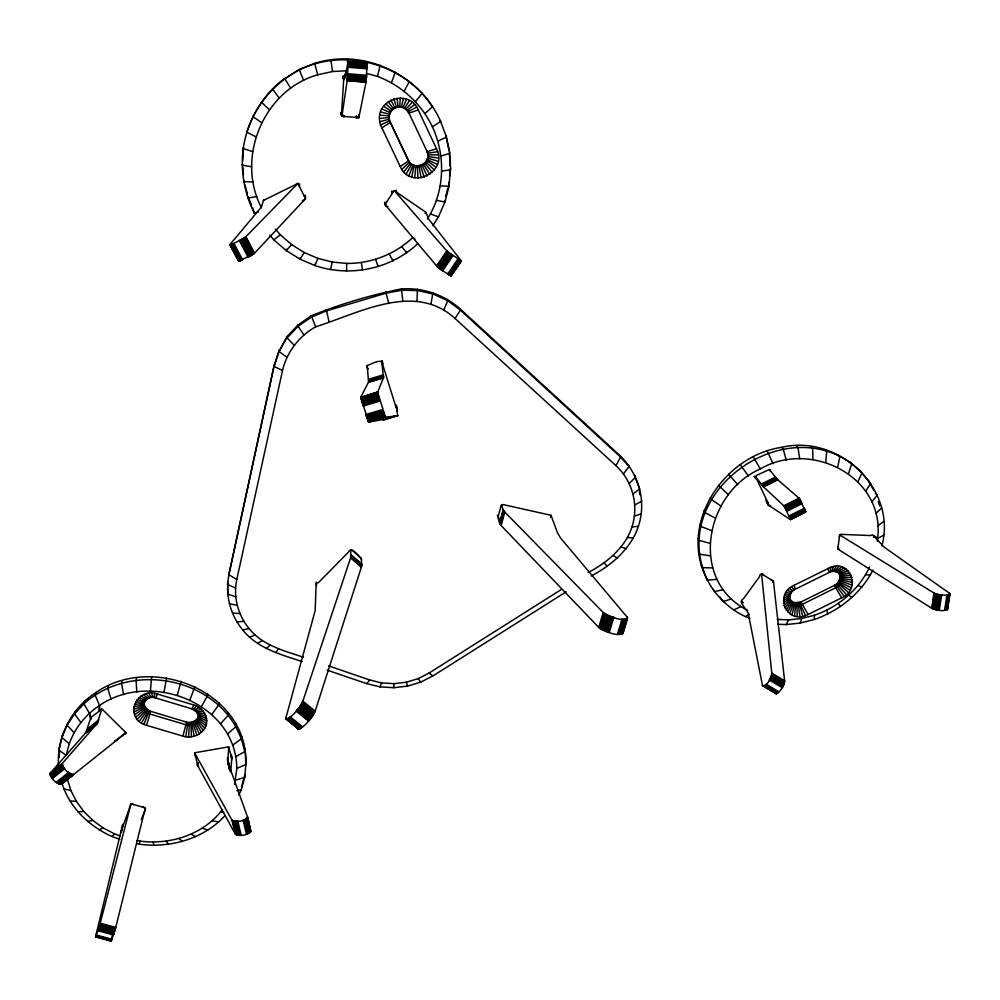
<?xml version="1.0" encoding="UTF-8"?>
<svg xmlns="http://www.w3.org/2000/svg" width="1000" height="1000" viewBox="0 0 1000 1000"><rect width="100%" height="100%" fill="white"/><g stroke="black" fill="none" stroke-linecap="round" stroke-linejoin="round"><path stroke-width="1.5" d="M877.25 541.188C887.537 478.062 811.637 438.875 760.288 468.95C704.9 492.987 688.5 580.688 747.663 610.35M881.9 545.913C897.35 488.488 837.95 433.75 781.712 447.337C723.125 455.725 677.625 525.275 707.487 580.138L717.138 579.338M355.462 117.338L358.837 117.613L366.05 81.988L367.163 63.275L348.225 61.6L344.6 78.9L344.15 75.963L346.262 72.812M316.212 582.075L315.175 610.538L285.775 718.413L298.625 729.3C305.8 725.75 311.663 718.413 315.163 711.162L361.35 567.2L361.55 558.787C358.188 555.75 351.362 545.65 348.537 552.025L318.525 582.575L316.675 583.2L316.488 585.6M397.038 410.575C396.225 411.55 398.038 408.212 396.125 407.638L382.6 364.25C381.863 357.525 371.587 364.263 367.238 365.525L368.575 382.05L360.737 397.262L368.575 422.013L385.462 417.125L397.65 415.85L396.7 407.713M285.988 719.2C293.363 716.587 299.212 708.188 302.875 701.15L350.575 557.95L350.9 549.625M314.988 264.225L314.962 265.55C350.037 277.512 391.062 269.113 417.975 243.438M195.45 755.962L194.713 753.025L196.025 752.537L228.688 746.85L231.812 758.8L230.588 772.038M344.825 116.5L341.925 116.275L347.212 80.45L348.25 61.575L367.15 63.137M346.587 271.05L346.75 263.412C371.163 263.675 395.275 254.2 412.938 237.35L414.988 239.075M385.462 417.125L377.612 392.262L383.537 377.612L381.662 361.25L380.988 361.3M591.188 576C615.475 563.362 637.825 542.362 641.175 513.85C643.938 492.25 635.275 470.225 619.637 455.3L459.95 308.738C444.025 294.562 422.65 287.45 401.413 288.925C370.725 295.025 340.325 304.012 311.325 315.763L315.663 326.812C299.15 336.087 286.837 352.038 282.512 370.525L236.8 579.462C233.075 596.625 237.913 615.05 249.062 628.538C262.425 645.387 284.15 650.763 303.55 657.275M99.4 710.625L101.762 709.163L102.95 709.95L126.025 732.75L61.6 784.163C56.513 784.35 50.237 778.263 50.25 773.162L85.862 732.625L90.9 717.375L99.25 711.188L99.562 705.475L95.138 695.212L95.875 692.588C151.888 653.088 248.525 691.45 245.888 764.525L236.825 768.413L234.613 784.362M588.162 572.525C610.312 560.988 631.362 542.275 634.35 516.075C636.663 497.5 629.712 478.325 615.95 465.625L455.012 318.463C414.575 281.438 358.688 313.337 315.663 326.812M777.613 624.225L786.062 624.575L800.288 623.062L814.287 619.487L814.463 615.25C838.112 607.112 858.925 589.862 869.55 567.038M427.388 218.912C444.787 191.775 445.863 155.938 432.438 126.912L440.65 121.412C420.05 74.688 363.688 47.663 314.65 63.362L317.688 74.787C263.337 90.15 235.55 158.175 261.488 207.787M188.562 736.95L189.525 722.588L195.037 721.038L197.862 718.075L198.325 715.612L196.612 711.95L191.863 708.825L155.625 697.95C144.637 693.425 137.988 711.325 150.025 714.062L186.175 724.837C191.513 726.675 198.525 722.975 198.463 716.938L206.737 720.788C206.825 732.487 193.263 739.65 182.9 736.112L146.625 725.35C122.987 719.062 135.65 686.087 157.5 694.062L193.95 705.037C200.875 707.038 206.7 713.375 206.737 720.788M99.3 710.9L99.562 705.475C150.087 670.238 236.125 702.95 236.825 768.413M763.875 575.325C763.275 572.737 759.038 574.025 759.65 576.5L743.45 598.713C736.575 602.438 749.225 609.975 748.787 616.062L762.55 685.788L776.2 693.825C780.662 691.425 784.163 685.9 784.613 680.788L773.425 581.15L770.763 579.525M59.162 757.55L59.525 750.312M150.4 691.125L151.613 676.862M311.325 315.763L298.137 324.862L298.062 326.287L303.9 334.913M305.363 198.275L305.312 195.075M305.325 197.763L305.475 196.075M359.038 114.175L358.837 117.613L341.925 116.275L341.475 115.262L343.913 75.875M341.925 116.275L341.1 112.413L341.325 114.862M327.062 670.075L366.587 683.612L379.963 686.875L393.787 687.712L394.012 683.662L406.3 682.225L418.1 678.662L429 673.1L561.862 589.15M358.837 117.613L359.125 116.2M300.125 257.875L300.05 259.175L314.962 265.55L317.887 258.375L332.163 262.025L346.75 263.412M400.275 97.975L399.712 107.037C393.375 106.725 388.125 113.062 389.188 119.237L379.787 121.725L380.5 124.925L400.213 166.537C410.562 190.875 448.913 171.713 436.488 148.7L418.25 109.925C409.712 88.5 375.062 99.3 379.787 121.725M851.2 575.05L840.938 575.862L837.763 571.512C843.413 575.688 842.513 584.837 836.062 587.612L802.562 604.25C792.25 610.425 784.35 593.462 795.375 589.175L830.35 571.875L830.638 567.3C850.788 558.925 861.35 590.562 841.688 597.837L808.088 614.5C787.312 625.862 772.875 594.525 794.163 585.237L830.638 567.3M242.675 161.163L243.512 147.575L243.225 148.5C240.375 170.625 244.312 193.325 254.35 213.225L258.512 211.9M417.05 301.112L417.4 289.225M383.312 419.475L368.688 422.088M250.863 831.175L247.488 816.85L227.775 761.975L228.688 746.85L229.125 747.9M133.562 709.575L143.312 705.925L143.988 701.95L143.4 704.587L133.725 706.988M391.6 191.575C392.038 196.1 391.925 190.875 394.188 190.6L425.887 212.312L428.663 219.112L461.413 261.025L447.1 251.262L394.188 190.6L384.963 204.475L386.012 206.163L387.938 206.513M299.413 186.488L299.538 183.863M285.887 717.8L285.812 718.888L298.625 729.3M298.137 324.862L287.25 336.45L279.025 351.488L274.037 366.4L228.837 574.75L236.8 579.462M776.6 693.75L762.425 685.413C766.95 687.362 771.363 677.688 771.8 673.2L761.55 573.913L773.425 581.15L772.825 582.4M825.75 462.325L826.7 451.488L825.013 449.625M380.5 124.925L389.55 120.887L388.975 115.062L389.225 115.862L379.862 115.175M245.037 748.825L245.888 764.525M246.125 761.737L244.7 777.375L241.275 789.825L238.8 795.05M794.587 615.938L795.6 604.987L794.075 602.7L789.75 599.738L791.275 602.013L786.188 610.188M287.25 336.45L279.025 351.488L286.95 357.275M241.663 736.15L241.4 738.875L244.788 751.587L235.8 756.625M381.688 127.987L390.15 122.463L389.9 121.625L408.2 159.925C413.013 171.513 431.625 164.013 427.388 152.312C433.062 164.112 413.6 173.1 408.512 160.888L389.3 120.062L389.55 120.887M121.15 831.137L131.012 803.775L145.338 807.875L115.6 928.062L111.538 940.312L95.7 936.175L121.788 828.15M279.163 349.988L274.037 366.4L282.512 370.525M286.337 249.262L286.212 250.538L300.05 259.175L304.288 252.537L317.887 258.375M448.938 182.2L449.087 186.213L444.938 202.013L438.425 216.887L432.9 225.538M449.55 176.275L450 171.825M231.275 757.7L231.562 754.925M231.537 759.975L232.013 756.812M236.088 724L235.812 726.7L241.4 738.875L232.7 745.062M414.8 177.787L415.688 165.7M111.538 940.312L111.112 940.713M228.425 712.712L228.113 715.375L220.55 723.713M154.175 697.613L154.662 693.425M225.037 815.575C203.812 838.938 170.287 848.312 139.512 844.237L139.887 841.075L137.025 840.475M218.837 702.55L218.5 705.188L211.788 714.463M314.65 63.362L299.237 69.525L303.612 80.412M363.875 64.1L364.075 60.738M361.175 559.6L361.062 558.075M947.537 608.913C944.212 612.212 936.15 610.075 931.725 608.25L837.788 549.05L839.663 534.888L840.888 534.338L870.35 535.55L872.375 534.95L877.712 538.4L883.7 535.2M235.738 596.737L227.688 594.188L227.812 582.275C226.412 599.362 231.65 616.7 242.725 629.925C257.337 648.312 280.887 654.562 302.175 661.55M228.837 574.75L274.2 364.85M346.138 72.925L343.413 76.963L343.938 79.763M229.137 572.612L227.512 584.438L235.6 588.075M249.262 826.513L250.575 831.95L247.488 816.85L250.787 831.562C247.213 835.238 239.575 836.825 235.225 833.913L197.95 766.075L198.337 763.275M207.562 693.8L207.188 696.413L201.475 706.5M198.6 766.363L197.488 765.675L197.887 762.875M197.7 765.888L198.1 763.088M743.438 602.712L741.413 601.5L741.55 600.612M197.862 718.075L197.45 720.763L204.775 728.2M198.412 716.862L198.012 719.538L205.863 725.837M196.15 720.188L195.738 722.875L201.438 732.3M197.1 719.188L196.688 721.875L203.287 730.362M195.037 721.038L194.625 723.725L199.275 733.938M193.787 721.712L193.363 724.4L196.838 735.25M931.725 608.25L934.075 593.062L839.663 534.888L839.338 537.3M932.262 608.55L934.075 593.062M932.875 608.837L935.225 593.65L934.613 593.362M933.55 609.113L935.913 593.913L935.225 593.65M934.3 609.35L936.663 594.15L935.913 593.913M935.1 609.575L937.463 594.362L936.663 594.15M936.775 609.9L939.15 594.688C941.775 594.562 950.512 596.825 949.388 593.162L884.262 547.238L873.288 535.388M937.638 610.013L940.013 594.8M192.425 722.2L192 724.9L194.2 736.2M938.487 610.087L940.863 594.875M944.575 610.212L946.975 595.013M945.3 610.2L947.688 595M945.95 610.138L948.35 594.938M190.987 722.5L191.412 736.775M946.513 610.025L948.913 594.825M947.475 605.3L947.95 602.263M948.438 599.237L948.913 596.2M946.975 609.875L949.725 593.45M947.312 609.675L949.712 594.487M947.525 609.45L949.938 593.725M194.862 686.675L189.875 700.025M794.075 602.7L801.012 601.962L834.4 585.375C839.038 583.263 841.712 576.938 838.612 572.513M189.525 722.588L188.05 722.463L185.7 736.725M143.9 703.275L145 707.138L149.213 710.875L186.612 722.15L182.9 736.112M164.013 692.237L166.537 678.088M61.6 784.163L73.725 774.388C68.65 774.488 62.462 768.438 62.387 763.35L97.2 723.438L101.762 709.163L102.562 709.7M181.075 681.4L177.288 695.225M754.325 476.238L756.825 479.263L768.05 503.013L768.213 505.012L790.425 519.663L805.738 511.987L799.488 498.663L784.262 506.325L790.537 519.612M111.088 940.962L111.188 940.35M230.012 244.875L238.7 261.325L254.225 253.512L305.55 198.65L297.875 183.45L263.425 200.438L261.475 206.962L229.85 244.675L233.975 243.45L245.6 237.025L297.875 183.45L299.237 185.475M299.237 69.525L284.913 78.8C267 92.112 253.65 110.962 246.85 132.213L255.975 136.788M95.812 935.7L95.6 936.912L111.15 941.087M837.712 467L839.837 456.637L838.112 454.775M330.6 269.538L332.163 262.025M150.588 711.388L146.625 725.35M792.113 615.025L794.312 604.513L792.788 602.225M254.35 213.225L252.825 207.925M149.213 710.875L143.938 724.338M121.425 832.475L122.562 824.8M121.788 830.138L123.062 824.175L122.45 825.925M147.925 710.163L147.363 712.837L141.45 722.975M146.788 709.287L146.213 711.963L139.213 721.275M145 707.138L144.425 709.788L135.738 717.087M145.8 708.275L145.225 710.938L137.287 719.3M144.037 704.6L143.45 707.25L133.837 712.163M144.412 705.9L143.825 708.55L134.575 714.688M285.05 78.125C262.288 94.787 247.4 120.725 243.225 148.5L252.638 151.613M497.337 515.237L499.738 523.575L501.138 525.55L598.763 627.438C603.913 631.175 620.588 638.288 622.675 632.062L623.112 633M95.875 692.588C71.475 708.175 56.35 737.275 58.525 766.15M430.9 304.25L432.925 292.762M99.562 705.475C82.35 716.775 69.562 734.875 66.475 755.413L58.825 750.2L62.675 734.65M136.713 677.738L136.1 680.325L136.8 691.938M403.462 98.325L401.362 107.212L399.438 106.263M111.65 938.363L112.725 933.812M411.75 176.975L414.113 165.287M272.45 88.912L279.15 98.088M122.2 680.713L121.538 683.312L123.575 694.65M95.65 936.912L100.075 923.863L131.012 803.775L133.875 804.587M445.625 196.612L447.875 188.025M502.388 504.65C501.15 505.725 503.075 510.288 504.787 512.025L603.2 612.475C607.913 616.125 625.862 623.175 627.163 617.15L560.413 537.863L557.438 532.638L551.038 515.3L502.962 504.538L501.062 505.875L498.075 516.888L499.588 519.275M108.475 685.713L107.775 688.312L111.05 699.2M499.562 523.112L503.2 509.625M499.738 523.575L503.375 510.075M499.975 524.05L503.612 510.538M500.288 524.538L503.938 511.025M500.675 525.037L504.325 511.512M501.138 525.55L504.787 512.025M244.037 180.738L243.762 181.788L253.075 181.912M432.438 126.912C421.413 103.837 401.5 85.388 377.512 76.425L380.175 65.2M241.525 786.975L244.95 774.55L244.7 777.375L235.775 780.113M551.038 515.3L550.65 517.525M261.775 101.613L261.55 102.375L269.387 109.663M84.75 701.162L83.963 703.825L74.538 713.9L67.1 725.188L61.825 737.4L69.212 743.775M242.488 164.188L242.2 165.175L251.675 166.788M598.763 627.438L603.2 612.475M599.375 628.013L603.812 613.038M600.138 628.587L604.575 613.6M601.013 629.15L605.462 614.163M602.013 629.712L606.462 614.712M603.112 630.237L607.562 615.25M604.275 630.737L608.737 615.737M605.513 631.2L609.975 616.2M608.062 631.962L612.537 616.962M617.537 633.938L622.038 618.95M618.675 634.138L623.175 619.15M619.75 634.237L624.25 619.263M620.712 634.25L625.225 619.288M621.55 634.163L626.062 619.212M622.225 634L626.737 619.038M622.725 633.737L627.487 617.625M623.013 633.4L627.612 618.075L627.163 617.15M75.35 711.213L74.538 713.9L80.812 722.438M67.938 722.475L67.1 725.188L74.037 732.688M800.288 623.062L801.688 618.513L814.463 615.25M253.263 115.887L253 116.7L261.588 122.675M341.188 113.25L342.013 110.612L341.613 112.825M246.85 132.213L247.125 131.337M830.35 571.875L831.775 571.512L833.388 566.6M848.538 473.488L851.725 463.812L849.975 461.925M789.837 613.737L793.15 603.85L791.625 601.562M131.012 803.775L130.475 804.75M141.275 819.388L145.475 809.638L145.338 807.875M755.512 476.488L763.2 486.562L784.05 506.025L799.275 498.375L777.312 479.45L769.362 469.487L756.35 475.487L755.325 477.537L756.825 479.263M873.7 537.612L873.512 535.625L877.712 538.4M408.862 175.675L412.962 165.6L412.638 164.625M383.625 106.225L391.163 111.263L390.913 110.475L389.637 114.237L380.65 112M443.738 310.125L447.725 300.712L447.312 299.375M391.413 82.788L395.387 72.2M402.663 106.862L401.062 106.438L402.95 107.65L406.575 99.175M379.963 686.875L381.688 682.913L394.012 683.662M144.312 700.65L144.85 699.425M857.962 481.637L862.075 472.775C793.025 402.925 664.775 490.662 707.487 580.138M787.85 612.112L792.125 603.013L790.612 600.725M425.3 213.55L425.887 212.312L425.387 213.05M116.812 740.188L114.362 741.488L126.025 732.75L125.3 731.812M123.812 734.55L125.425 733.238M155.625 697.95L157.5 694.062M814.287 619.487C838.988 610.938 860.987 593.462 872.962 570.037M247.463 817.575C243.837 821.237 236.238 822.812 231.838 819.95L194.713 753.025L197.95 766.075M615.95 465.625L620.575 457.075L619.637 455.3M197.312 763.525L197.488 765.675M191.863 708.825L193.95 705.037M786.062 624.575L788.713 619.888L801.688 618.513M406.2 173.95L411.587 164.7L411.262 163.725M501.3 505.438L501.75 504.675M831.775 571.512L833.2 571.362L836.175 566.3M838.162 546.225L837.788 549.05L839.388 549.338M404.15 91.275L409.325 81.512M865.75 491.2L870.638 483.312L860.288 470.863M455.012 318.463L460.4 310.1L459.95 308.738M409.513 100.512L404.462 108.338L402.95 107.65M367.238 365.525L366.863 367.488L368.3 368.9M461.4 260.9L451.213 275.938L442.638 270.775L436.587 265.887L446.788 250.925M436.9 266.238L447.1 251.262M437.312 266.625L447.512 251.65M437.788 267.075L448 252.1M438.35 267.562L448.55 252.575M438.963 268.062L449.175 253.088M440.35 269.15L450.575 254.163M441.1 269.7L451.325 254.713M441.863 270.238L452.088 255.263M447.575 274.113L457.8 259.15M448.263 274.562L458.488 259.613M448.925 274.975L459.15 260.025M449.538 275.325L459.762 260.387M450.075 275.613L460.288 260.688M450.513 275.825L460.737 260.9M450.863 275.95L461.312 261.075M139.887 841.075C170.25 845.212 203.675 834.538 222.463 809.55M275.825 652.525L278.525 648.688M623.475 473.963L629.025 466.475L628.062 464.675M403.825 171.812L410.375 163.6L410.05 162.625M784.9 608L790.6 600.887M871.737 501.95L877.188 495.15L875.362 493.175M415.412 101.65L421.987 93.612L421.625 92.888M264.288 199.788L263.425 200.438M833.2 571.362L834.625 571.425L838.925 566.425M366.587 683.612L369.775 680L381.688 682.913M125.25 733.612L126.025 732.75M412.212 102.312L405.85 109.25L404.462 108.338L404.162 107.55L408.65 112.362L427.175 151.7L436.488 148.7M304.288 252.537L291.675 244.638L286.212 250.538L273.788 239.838L269.887 235.275M629.225 483.5L635.475 477.225L634.487 475.387L639.712 488.963L633.013 493.938M193.238 709.35L196.625 706.05M784 605.625L790.138 599.663M875.775 513.6L881.6 507.95M343.85 76.25L346.213 75.487M401.812 169.325L409.338 162.312L409.025 161.35M266.363 648.562L270.1 645.15M424.913 113.637L432.413 106.8L432 106.025M227.575 734L235.812 726.7C206.262 674.775 127.725 663.9 83.963 703.825L89.4 713.288L90.988 719.475M61.575 781.875C68.575 806.675 88.7 826.025 111.788 836.425L114.612 833.938L120.113 835.913M834.625 571.425L835.987 571.7L841.587 566.962M101.762 709.163L100.787 709.5M87.613 728.875L98.9 719.725M87.275 729.912L98.575 720.75M86.875 730.888L98.188 721.712M86.4 731.787L97.725 722.613M85.862 732.625L97.2 723.438M85.25 733.388L96.613 724.188M50.075 773.462L62.225 763.637M50 773.863L62.15 764.025M50.15 774.875L62.312 765.037M50.362 775.462L62.538 765.625M50.675 776.087L62.85 766.25M51.062 776.725L63.238 766.888M51.513 777.35L63.688 767.513M52.025 777.95L64.2 768.112M383.212 420.138L397.725 415.688M52.562 778.5L64.737 768.662M57.062 782.7L69.225 772.887M57.675 783.175L69.837 773.375M58.288 783.587L70.45 773.787M59.45 784.188L71.6 774.388M59.988 784.362L72.138 774.562M60.475 784.438L72.613 774.65M60.912 784.438L73.425 774.562M414.6 104.513L407.088 110.388L405.55 108.475M273.788 239.838L280.35 234.862L291.675 244.638M783.525 603.1L789.9 598.362M877.775 525.85L883.787 521.425M400.213 166.537L408.512 160.888L408.2 159.925M706.225 577.9C714.575 594.763 728.35 608.663 745.462 616.613L749.2 614.212M393.787 687.712L407.575 686.1L420.812 682.1L433.038 675.863L566.15 591.812M835.987 571.7L837.262 572.188L844.075 567.9M257.575 643.413L262.275 640.562M194.513 710.062L199.088 707.425M416.637 107.075L408.137 111.7L406.775 109.6M783.475 600.487L789.875 597.013M634.738 504.913L641.637 501.312M761.225 484.15L775.263 477.075M761.787 484.888L775.837 477.788M762.3 485.525L776.363 478.425M762.775 486.087L776.862 478.975M763.2 486.562L777.312 479.45M763.6 486.95L777.725 479.825M769.463 505.988L770.713 505.65M393.263 191.287L393.925 191.012M784.825 507.238L800.062 499.575M785.163 507.812L800.4 500.15M785.512 508.462L800.763 500.8M785.875 509.15L801.125 501.488M786.237 509.862L801.5 502.2M786.587 510.562L801.838 502.9M786.925 511.25L802.163 503.587M789.425 516.587L804.65 508.95M789.712 517.25L804.938 509.6M789.963 517.837L805.188 510.2M790.337 518.812L805.55 511.175M790.462 519.163L805.662 511.538M790.525 519.438L805.725 511.812M297.875 183.45L296.55 183.863M305.55 198.65L303.663 200.45M99.175 829.788L103.112 827.887L114.612 833.938M437.825 141.15L446.525 137.05L440.213 120.588L440.65 121.412M733.662 609.975L740.95 606.562M837.262 572.188L838.425 572.863L846.325 569.212M249.638 637.163L255.225 634.987M783.875 597.863L790.088 595.662M407.812 110.913L408.963 113.162L418.25 109.925M386.763 201.775L385.337 202.775L384.963 204.475L436.587 265.887M634.35 516.075L641.175 513.85M731.462 598.875L723.238 601.562L719.987 597.05M838.425 572.863L839.438 573.713L848.3 570.875M195.65 710.938L201.3 709.125M368.562 379.263L383.4 374.85M368.625 380.175L383.5 375.763M368.65 380.938L383.562 376.525M368.638 381.562L383.575 377.137M368.575 382.05L383.537 377.612M368.462 382.375L383.462 377.925M360.737 397.262L377.612 392.262M360.913 398.312L377.8 393.3M361.087 399.113L377.987 394.1M361.325 400.075L378.237 395.062M361.613 401.163L378.537 396.15M361.95 402.35L378.862 397.337M362.3 403.587L379.225 398.575M362.688 404.837L379.6 399.825M363.075 406.075L379.988 401.062M366.188 415.812L383.062 410.812M366.975 418.137L383.825 413.15M367.337 419.15L384.175 414.15M367.663 420.025L384.5 415.037M367.95 420.763L384.787 415.775M368.212 421.35L385.025 416.362M368.413 421.763L385.213 416.788M368.575 422.013L385.363 417.038M389.075 417.775L396.262 415.637M383.325 419.75L397.725 415.487M440.938 155.988L449.913 153.338L446.075 136.175L449.15 150.925M87.8 821.513L92.762 820.337L103.112 827.887M317.688 74.787L332.5 71.525L346.15 70.788M242.725 629.925L249.062 628.538M723.45 589.725L714.438 591.525L713.162 589.263M849.938 572.837L840.288 574.725L839.438 573.713M236.975 790.638L241.275 789.825M784.688 595.288L790.5 594.338M437.625 151.713L427.775 153.25L426.8 150.775L427.175 151.7M256.775 196.637L247.85 197.938L248.125 196.838L251.65 205.15M631.888 527.05L638.4 526.188M441.75 171.038L450.775 169.862L449.45 152.4M196.612 711.95L203.175 711.112M134.35 704.475L143.725 703.3M379.575 118.45L389.075 117.55L388.825 116.737M142.9 807.175L144.987 807.775M236.95 621.85L243.938 621.35M77.938 811.775L83.787 811.462L92.762 820.337M303.263 200.538L302.45 200.487M135.412 702.087L144.275 702.062M438.3 154.875L428.113 154.875L427.738 153.938M837.788 549.05L838.962 549.237M440.238 185.95L449.087 186.213L450.312 168.863M712.688 567.938L702.562 567.625L701.325 565.425M197.4 713.088L204.7 713.325M852.062 577.45L841.388 577.1L839.712 574.888M777.288 619.412L788.713 619.888M785.913 592.825L791.137 593.075M220.738 812.013L223.7 812.163M232.463 613.088L239.963 613.55M627.438 537.5L633.387 537.913M865.588 574.788L870.35 575.138M348.225 63.05L367.163 64.612M348.2 63.75L367.137 65.312M348.162 64.55L367.1 66.1M348.125 65.412L367.062 66.975M348.075 66.325L367.013 67.888M348.025 67.25L366.962 68.812M347.612 74.737L366.512 76.287M347.55 75.713L366.45 77.25M347.5 76.638L366.388 78.175M347.388 78.288L366.262 79.825M347.337 78.987L366.2 80.525M347.287 79.588L366.15 81.125M347.25 80.075L366.1 81.613M347.212 80.45L366.05 81.988M347.175 80.7L366.012 82.238M348.25 62.462L367.175 64.025M69.862 800.825L76.45 801.475L83.787 811.462M136.888 699.875L145.037 700.938M710.212 555.812L699.812 554.312L698.575 552.15M852.5 580L841.612 578.413L839.938 576.2M438.462 158.1L428.212 156.537L427.825 155.588M939.15 594.688L937.463 594.362M197.975 714.325L205.812 715.713M212.213 820.75L218.787 821.95M229.35 603.8L237.2 605.288M436.475 200.362L444.938 202.013L444.487 200.912M136.675 843.637L139.512 844.237M186.612 722.15L188.05 722.463M63.762 788.888L70.912 790.612L76.45 801.475M709.8 543.25L699.338 540.5L698.088 538.375M852.513 582.625L841.625 579.763L839.938 577.537M98.438 929.287L113.975 933.487M98.188 930.025L113.725 934.225M96.412 935.062L111.938 939.25M96.2 935.65L111.725 939.825M111.375 940.688L95.625 936.55L111.25 940.95M100.25 923.213L115.763 927.425M100.075 923.863L115.6 928.062M99.887 924.562L115.4 928.763M99.675 925.312L115.2 929.513M99.438 926.087L114.975 930.3M99.2 926.9L114.725 931.1M98.688 928.5L114.225 932.7M367.225 73.587L377.512 76.425M138.737 697.913L145.988 699.925M787.513 590.538L791.963 591.888M621.15 547.1L626.312 548.675M438.15 161.3L428.05 158.188L427.663 157.238M198.325 715.612L206.5 718.225M328.562 665.863L369.775 680M202.237 828.188L207.862 830.1M857.938 585.538L861.95 586.925M111.788 836.425L119.925 839.338M745.462 616.613L749.75 618.188M430.562 213.938L438.425 216.887M711.475 530.55L701.137 526.538L699.887 524.462M852.075 585.25L841.4 581.112L839.725 578.9M381.912 108.987L390.288 112.688L390.037 111.888M140.912 696.25L147.113 699.062M437.337 164.412L427.638 159.787L427.25 158.825M851.225 587.825L840.962 582.45L839.287 580.225M715.212 518.038L705.225 512.788L703.95 510.737M191.075 834.15L195.613 836.637M765.638 684.812L778.475 692.375M765.163 685.3L778 692.862M764.688 685.713L777.513 693.263M764.212 686.012L777.05 693.562M771.225 676.413L784.062 684M770.575 677.9L783.413 685.487M770.175 678.625L783.012 686.213M769.725 679.338L782.575 686.925M766.1 684.237L778.938 691.8M771.8 673.2L784.613 680.788M771.825 673.737L784.638 681.325M771.775 674.35L784.6 681.938M771.65 675L784.488 682.588M771.475 675.7L784.312 683.288M198.35 718.263L206.525 723.35M613.237 555.538L617.425 558.15M436.062 167.35L426.6 160.338M789.463 588.475L792.962 590.837M849.963 590.288L840.325 583.713L838.65 581.487M720.938 506.037L711.488 499.575L710.2 497.575M429 673.1L433.038 675.863M143.375 694.912L148.375 698.388M848.75 595.163L851.888 597.475M290.287 716.812L302.638 726.812M289.475 717.588L301.825 727.575M288.688 718.25L301.038 728.225M287.95 718.763L300.3 728.737M292.6 723.225L294.837 725.025M287.3 719.125L299.637 729.087M285.775 718.413L299.075 729.287M296.975 710.1L309.325 720.113M769.912 470.225L769.362 469.487L770.45 471.375M302.875 701.15L315.163 711.162M302.55 701.988L314.85 712M302.125 702.9L314.438 712.925M301.6 703.875L313.925 713.9M300.988 704.9L313.312 714.925M300.3 705.95L312.625 715.975M299.538 707.013L311.875 717.038M298.725 708.075L311.062 718.1M304.237 196.062L305.2 197.262M351.125 554.913L361.863 564.15M351.125 555.425L361.875 564.663M351.062 555.975L361.812 565.225M350.95 556.587L361.712 565.837M350.788 557.25L361.562 566.5M350.575 557.95L361.35 567.2M178.962 838.5L182.325 841.4M848.337 592.575L837.812 582.663M728.512 494.85L718.475 485.3M434.363 170.05L425.725 161.725M352.212 550.3L359.725 557.05M385.737 103.763L392.25 110L391.987 109.213M294.188 345.225L287.137 337.912L298.062 326.287L311.288 317.162L326.238 310.963L385.913 293.212L401.688 290.238L417.713 290.538L433.288 294.075L447.725 300.712L460.4 310.1L620.575 457.075L629.025 466.475M146.037 693.938L149.738 697.887M846.388 594.625L836.812 583.725M737.75 484.762L728.575 474.225M811 446.625L812.638 448.475L812.975 459.6M603.95 562.55L607.013 566.013M796.438 445.85L798.037 447.7L799.688 458.9M275.475 229.15L280.35 234.862M432.262 172.438L424.65 162.963M401.675 246.65L406.75 252.688L406.45 251.425M781.712 447.337L783.25 449.188L786.25 460.262M341.538 114.012L342.013 110.612L342.15 112.212M767.188 451.05L773 463.638M343.312 78.65L343.062 76.438L343.775 78.4M432.413 106.8C401.812 58.812 330.8 44.237 284.913 78.8L290.663 88.25M418.1 678.662L420.812 682.1M753.25 456.875L760.288 468.95M775.575 693.612L775.238 692.95M791.688 586.688L794.112 589.925M835.662 584.625L844.15 596.388M754.237 476.562L756.175 478.988M834.4 585.375L841.688 597.837M740.275 464.675L748.438 476.062M765.837 499.988L768.05 503.013M766.45 501.337L767.925 503.35M766.388 501.712L769.35 505.763M388.2 101.688L393.512 108.938L393.25 108.15L394.663 107.312L394.938 108.088L390.962 100.025M767.537 503.625L769.013 505.65M767.237 503.462L768.713 505.487M949.388 593.162L950 594M947 608.337L947.6 609.188M838.288 603.45L840.4 606.55M801.012 601.962L808.088 614.5M166.2 841.137L168.337 844.3M799.663 602.525L805.462 615.588M798.263 602.875L799.8 605.175L802.738 616.275M796.838 603.025L798.375 605.325L799.975 616.575M795.425 602.975L796.963 605.262L797.237 616.462M429.812 174.462L423.4 164M389.125 254.05L392.987 260.788L392.738 259.488M868.825 481.375L873.913 490.55M148.863 693.363L151.188 697.588M231.8 244.412L240.487 260.9M231.2 244.638L239.887 261.112M230.688 244.788L239.375 261.25M230.287 244.862L238.975 261.325M229.85 244.675L238.663 260.912M233.975 243.45L242.662 259.938M233.212 243.812L241.9 260.3M232.475 244.137L241.175 260.625M245.925 236.725L254.55 253.212M245.6 237.025L254.225 253.512M245.175 237.375L253.812 253.863M244.662 237.75L253.312 254.25M244.075 238.15L252.725 254.65M243.412 238.575L252.062 255.087M241.9 239.462L250.562 255.975M241.088 239.913L249.75 256.425M240.263 240.35L248.925 256.863M427.1 176.088L422 164.838M408.65 112.362L408.963 113.162M420.487 165.425L424.162 177.237M397.8 106.35L398.075 107.125L397.075 98.15M418.913 165.775L421.087 177.925M375.562 259.375L378.15 266.625L377.95 265.312M417.3 165.875L417.938 178.1M396.2 106.7L396.463 107.475L393.938 98.837M878.3 501.688L879.775 505.95M406.3 682.225L407.575 686.1M794.163 585.237L795.375 589.175M67.337 779.125L70.912 790.612M388.938 118.413L389.188 119.237M388.8 303.5L385.7 291.887M153.075 842L153.95 845.25M826.762 610.188L827.763 613.938M328.95 321.3L326.225 309.587M245.15 185.138L247.375 193.912M396.138 190.162L396.675 192.3M827.987 568.387L828.988 572.438M233.988 821.162L237.362 835.15M233.388 821.012L236.762 835M232.862 820.812L236.25 834.8M232.425 820.562L235.812 834.538M231.838 819.95L235.463 834.25M227.562 760.938L229.9 770.8M236.95 821.213L240.325 835.212M236.15 821.287L239.525 835.275M235.387 821.3L238.762 835.288M246.912 818.363L250.25 832.35M246.462 818.75L249.8 832.738M245.912 819.112L249.25 833.1M245.275 819.438L248.625 833.438M244.587 819.725L247.925 833.713M243.85 819.95L247.2 833.95M243.088 820.125L246.438 834.125M227.488 757.738L230.65 770.95M227.425 758.825L230.238 770.575M227.45 759.887L229.913 770.175M228.088 762.975L229.85 770.35M391.575 191.225L392.088 193.375M89.4 713.288L90.612 718.538M151.762 693.188L152.675 697.5M385.9 204.125L386.362 206.363M384.513 202.25L384.963 204.475M401.413 288.925L402.8 300.863M227.975 592L228.45 594.738M361.337 262.525L362.562 270.075M356.675 116.15L356.938 117.788M639.438 491.725L639.913 494.8M347.5 58.913L347.625 65.113M356.175 116.112L356.425 117.737M396.413 405.188L397.075 409.65M396.25 405.8L396.925 410.213M396.037 405.6L396.362 407.812M395.8 405.425L396.125 407.638M332.5 71.525L330.875 59.787M382.3 360.9L382.7 363.963M382.2 361.175L382.6 364.25M343.512 78.062L343.675 79.425M343.125 76.025L343.275 77.375M343.3 77.688L343.462 79.05M343.075 76.862L343.237 78.225M343.663 115.125L343.825 116.75M242.775 167.2L243.475 174.725M341.712 110.9L341.85 112.5M341.337 113.637L341.475 115.262M341.112 112.825L341.25 114.438M449.538 153.9L450.15 165.875M347.663 73.737L347.438 77.5L366.325 79.037L366.575 75.287L347.663 73.737M298.2 727.738L298.125 728.825L298.2 727.738M938.288 594.55L935.925 609.75L939.325 610.125L941.7 594.913L938.288 594.55M62.387 763.35L62.188 764.5L50.025 774.338L50.25 773.162L62.387 763.35M611.25 616.613L606.775 631.613L609.35 632.263L613.825 617.263L611.25 616.613M98.95 927.7L97.938 930.725L113.475 934.925L114.488 931.9L98.95 927.7M770.925 677.15L769.25 680.013L782.1 687.6L783.763 684.737L770.925 677.15M449.85 253.612L439.637 268.6L442.638 270.775L452.863 255.787L449.85 253.612M297.863 709.1L296.075 711.025L308.425 721.05L310.2 719.125L297.863 709.1M68.625 772.337L56.45 782.163L58.888 783.925L71.037 774.125L68.625 772.337M251.337 255.525L248.088 257.288L239.412 240.775L242.688 239.013L251.337 255.525M799.112 498.2L783.888 505.85L784.525 506.725L799.762 499.075L799.112 498.2M804.338 508.237L789.1 515.887L790.175 518.362L805.387 510.725L804.338 508.237M377.612 392.062L360.788 397.688L377.612 392.062M382.65 409.525L365.763 414.525L366.587 417.025L383.45 412.025L382.65 409.525M237.775 821.087L234.662 821.263L238.038 835.25L241.15 835.088L237.775 821.087"/></g></svg>
